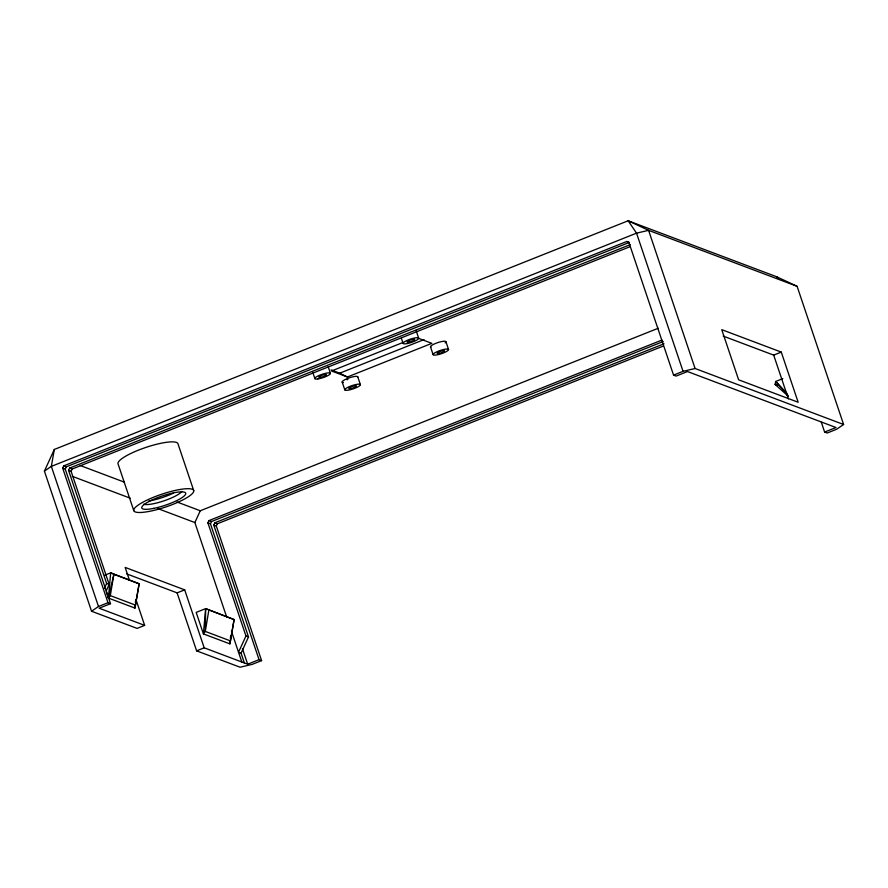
<?xml version="1.0" encoding="UTF-8"?>
<svg xmlns="http://www.w3.org/2000/svg" width="888" height="888" viewBox="0 0 888 888"><rect width="100%" height="100%" fill="white"/><g stroke="black" fill="none" stroke-linecap="round" stroke-linejoin="round"><path stroke-width="1.33" d="M205.661 608.635L205.283 631.412L203.396 633.888L229.914 643.878L234.099 619.58L205.661 608.635L196.181 612.409L203.396 633.888L205.661 608.635L234.099 619.58L229.914 643.878L230.159 641.225M104.762 575.202L110.689 572.838L113.886 574.27L110.301 595.615L108.425 598.079L110.689 572.838L139.127 583.782L134.943 608.08L108.425 598.079L106.305 591.763M135.176 605.416L134.943 608.08L139.127 583.782L113.886 574.27L108.425 598.079M135.42 602.763L135.653 600.099M230.392 638.561L230.636 635.908M208.858 610.067L205.283 631.412L230.525 640.925M54.323 449.45L51.338 466.378L98.49 606.504L91.553 611.244L44.4 471.117L54.323 449.45L628.149 220.779L776.667 276.756L797.102 286.325L843.6 424.497L836.663 429.237L827.172 433.022L824.619 432.056L821.345 422.3M788.433 396.359L775.091 384.415L775.69 381.463L782.805 378.632M66.278 466.822L65.235 469.086L110.534 603.685L107.981 602.719L62.693 468.131L63.725 465.867L626.784 241.481L629.337 242.435L66.278 466.822L63.725 465.867M104.329 588.466L106.627 583.46L68.554 470.34L69.597 468.076L630.225 244.655M106.305 590.675L109.169 584.426L71.107 471.306L72.139 469.031L630.347 246.575M226.618 616.86L194.872 522.555L200.277 510.767L658.263 328.249M244.355 662.948L241.07 653.191L238.517 652.236L245.965 635.986L207.892 522.866L208.935 520.601L662.004 340.037M241.07 653.191L248.507 636.94L210.445 523.82L211.477 521.556L663.269 341.514M663.147 346.109L217.349 523.765L216.306 526.029L261.605 660.628L259.052 659.662L213.753 525.074L214.796 522.81L664.002 343.789M44.4 471.117L51.338 466.378L636.541 233.156L648.584 230.336L797.102 286.325M403.119 342.435L331.479 370.995L347.408 377L431.846 343.345L418.37 338.261M331.08 369.908L339.738 373.182L424.042 339.582M626.784 241.481L628.915 242.48L673.559 375.113L683.05 371.328L695.082 368.509L843.6 424.497M98.49 606.504L107.981 602.719M110.534 603.685L99.145 608.213L144.655 625.374L135.986 599.611M126.618 573.848L177.101 592.873L184.682 589.854L204.196 647.818L247.663 664.202L259.052 659.662M723.209 336.097L773.692 355.122L781.274 352.103L798.157 402.253L738.627 379.809L721.744 329.659L781.274 352.103M144.655 625.374L137.074 628.393L91.553 611.244M177.101 592.873L196.603 650.837L204.196 647.818M824.619 432.056L836.008 427.517L687.49 371.539L676.101 376.079L673.559 375.113M261.605 660.628L252.114 664.402L240.071 667.221L196.603 650.837M775.091 384.415L777.611 385.37M80.264 465.534L124.131 482.062M177.045 502.009L200.277 510.767M69.597 468.076L72.139 469.031M208.935 520.601L211.477 521.556M214.796 522.81L217.349 523.765M62.693 468.131L65.235 469.086M68.554 470.34L71.107 471.306M207.892 522.866L210.445 523.82M213.753 525.074L216.306 526.029M72.283 476.334L130.347 498.224M157.454 508.447L194.872 522.555M184.682 589.854L125.153 567.41L129.493 580.286M106.627 583.46L109.169 584.426M245.965 635.986L248.507 636.94M110.301 595.615L135.542 605.128M339.738 373.182L347.408 377M786.835 393.262L775.69 381.463L787.878 395.249M776.667 276.756L778.465 278.666M773.692 355.122L788.4 398.845M695.082 368.509L648.584 230.336L628.149 220.779L636.541 233.156L683.05 371.328M445.92 341.691L448.551 349.495A8.136 1.721 -18.6 0 1 437.396 354.8A8.136 1.721 -18.6 0 1 436.563 351.937A8.136 1.721 -18.6 0 1 448.551 349.495M430.502 346.853L433.122 354.656M416.039 330.369L418.67 338.184A8.214 1.732 -18.6 0 1 407.403 343.534A8.214 1.732 -18.6 0 1 406.56 340.648A8.214 1.732 -18.6 0 1 418.67 338.184M401.332 338.184L403.085 343.39M357.764 376.834L360.395 384.637A8.214 1.732 -18.6 0 1 349.128 389.987A8.214 1.732 -18.6 0 1 348.285 387.101A8.214 1.732 -18.6 0 1 360.395 384.637M342.18 382.04L344.81 389.854M328.194 366.722L330.38 373.226M312.72 372.161L314.907 378.665M193.717 490.576A31.602 6.682 -18.6 0 0 147.142 500.044A31.602 6.682 -18.6 0 0 150.383 511.166A31.602 6.682 -18.6 0 0 193.717 490.576L177.944 443.734A31.602 6.682 -18.6 0 0 146.109 447.341A31.602 6.682 -18.6 0 0 118.015 463.78L133.777 510.622M242.402 648.562L247.663 664.202M231.468 631.268L241.802 661.993M430.891 347.186A8.136 1.721 -18.6 0 1 438.739 342.302A8.136 1.721 -18.6 0 1 445.132 342.868M343.467 382.528A8.214 1.732 -18.6 0 1 348.473 378.122A8.214 1.732 -18.6 0 1 357.631 377.356M347.119 379.764A4.007 0.844 -18.6 0 1 347.874 379.365M181.951 491.375A20.968 4.429 -18.6 0 1 163.669 500.943A20.968 4.429 -18.6 0 1 143.545 504.218M173.293 493.184A23.177 4.895 -18.6 0 1 148.829 500.999M317.915 378.921A8.214 1.732 -18.6 0 0 330.392 373.704A8.214 1.732 -18.6 0 0 319.625 375.224A8.214 1.732 -18.6 0 0 317.915 378.921M320.335 377.4A4.007 0.844 -18.6 0 0 326.418 374.858A4.007 0.844 -18.6 0 0 321.179 375.602A4.007 0.844 -18.6 0 0 320.335 377.4M350.904 388.578A4.007 0.844 -18.6 0 0 356.399 385.969A4.007 0.844 -18.6 0 0 350.494 387.168A4.007 0.844 -18.6 0 0 350.904 388.578M409.19 342.124A4.007 0.844 -18.6 0 0 414.674 339.516A4.007 0.844 -18.6 0 0 408.78 340.715A4.007 0.844 -18.6 0 0 409.19 342.124M439.183 353.391A3.918 0.833 -18.6 0 0 444.555 350.838A3.918 0.833 -18.6 0 0 438.783 352.014A3.918 0.833 -18.6 0 0 439.183 353.391M153.946 508.347A23.177 4.895 -18.6 0 0 185.725 493.24A23.177 4.895 -18.6 0 0 151.571 500.199A23.177 4.895 -18.6 0 0 153.946 508.347"/></g></svg>
